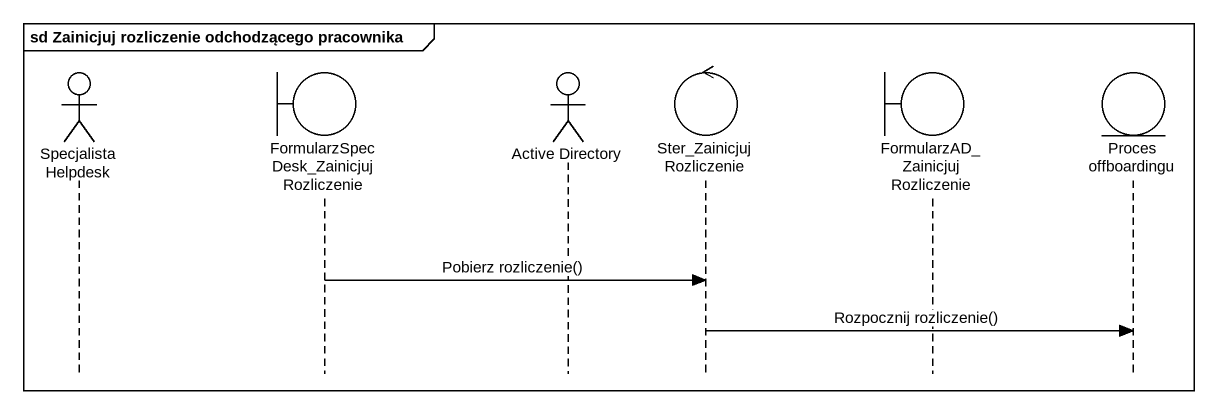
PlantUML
@startuml
mainframe sd Zainicjuj rozliczenie odchodzącego pracownika
hide footbox
actor "Specjalista Helpdesk" as Specjalista_Helpdesk
boundary "FormularzSpecDesk_ZainicjujRozliczenie" as FormularzSpecDesk
actor "Active Directory" as Active_Directory
control Ster_ZainicjujRozliczenie
boundary "FormularzAD_ZainicjujRozliczenie" as FormularzAD
entity "Proces offboardingu" as Proces_offboardingu

FormularzSpecDesk -> Ster_ZainicjujRozliczenie : Pobierz rozliczenie()
Ster_ZainicjujRozliczenie -> Proces_offboardingu : Rozpocznij rozliczenie()
@enduml
